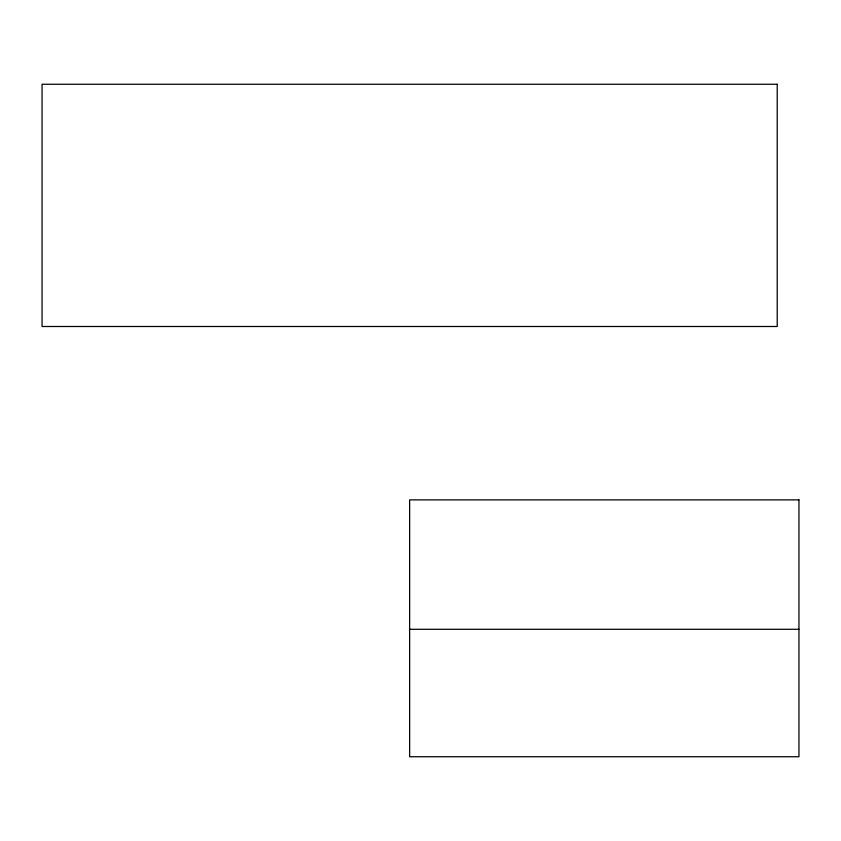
<?xml version="1.0" encoding="UTF-8"?>
<svg xmlns="http://www.w3.org/2000/svg" width="841" height="841" viewBox="0 0 841 841"><rect width="100%" height="100%" fill="white"/><g stroke="black" fill="none" stroke-linecap="round" stroke-linejoin="round"><path stroke-width="1.26" d="M409.641 629.289L798.95 629.289M777.221 84.258L42.05 84.258L42.05 326.497L777.221 326.497L777.221 84.258M798.95 499.88L409.641 499.88L409.641 756.742L798.95 756.742L798.95 499.88"/></g></svg>
